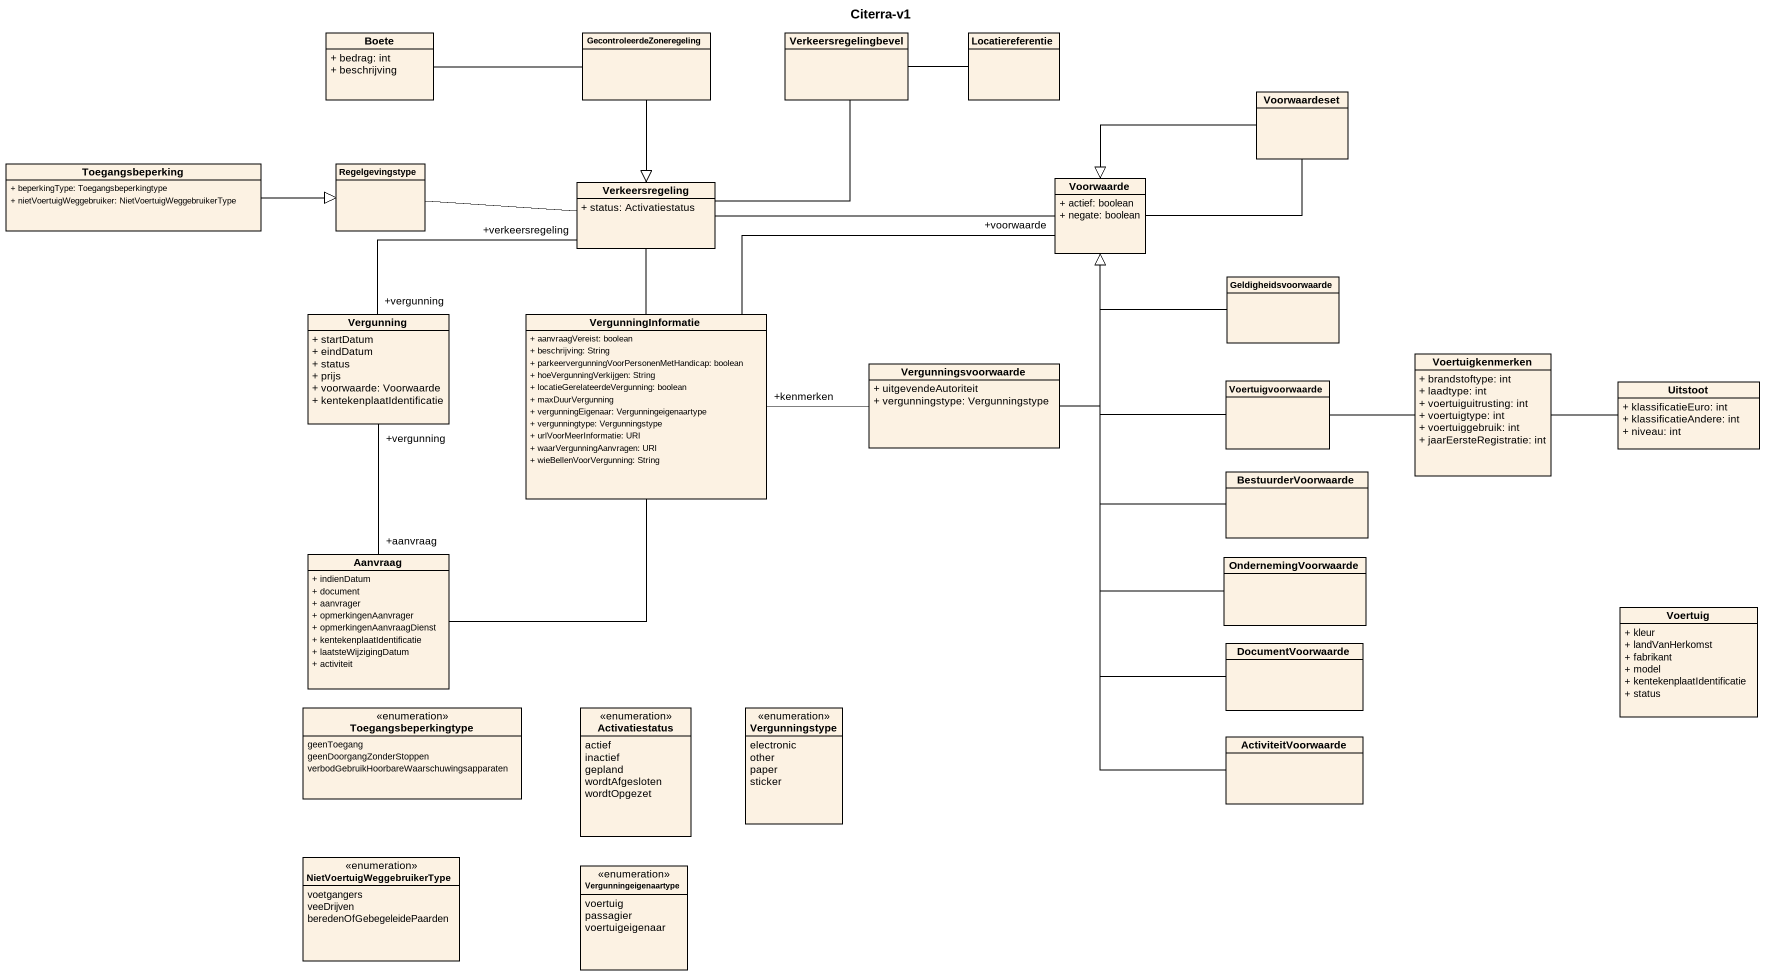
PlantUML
@startuml
title Citerra-v1
hide circle
hide empty members
skinparam classAttributeIconSize 0
class Boete {
  + bedrag: int
  + beschrijving
}
class GecontroleerdeZoneregeling
class Verkeersregelingbevel
class Locatiereferentie
class Voorwaardeset
class Toegangsbeperking {
  + beperkingType: Toegangsbeperkingtype
  + nietVoertuigWeggebruiker: NietVoertuigWeggebruikerType
}
class Regelgevingstype
class Verkeersregeling {
  + status: Activatiestatus
}
class Voorwaarde {
  + actief: boolean
  + negate: boolean
}
class Geldigheidsvoorwaarde
class Vergunning {
  + startDatum
  + eindDatum
  + status
  + prijs
  + voorwaarde: Voorwaarde
  + kentekenplaatIdentificatie
}
class VergunningInformatie {
  + aanvraagVereist: boolean
  + beschrijving: String
  + parkeervergunningVoorPersonenMetHandicap: boolean
  + hoeVergunningVerkijgen: String
  + locatieGerelateerdeVergunning: boolean
  + maxDuurVergunning
  + vergunningEigenaar: Vergunningeigenaartype
  + vergunningtype: Vergunningstype
  + urlVoorMeerInformatie: URI
  + waarVergunningAanvragen: URI
  + wieBellenVoorVergunning: String
}
class Vergunningsvoorwaarde {
  + uitgevendeAutoriteit
  + vergunningstype: Vergunningstype
}
class Voertuigvoorwaarde
class Voertuigkenmerken {
  + brandstoftype: int
  + laadtype: int
  + voertuiguitrusting: int
  + voertuigtype: int
  + voertuiggebruik: int
  + jaarEersteRegistratie: int
}
class Uitstoot {
  + klassificatieEuro: int
  + klassificatieAndere: int
  + niveau: int
}
class BestuurderVoorwaarde
class Aanvraag {
  + indienDatum
  + document
  + aanvrager
  + opmerkingenAanvrager
  + opmerkingenAanvraagDienst
  + kentekenplaatIdentificatie
  + laatsteWijzigingDatum
  + activiteit
}
class OndernemingVoorwaarde
class Voertuig {
  + kleur
  + landVanHerkomst
  + fabrikant
  + model
  + kentekenplaatIdentificatie
  + status
}
class DocumentVoorwaarde
enum Toegangsbeperkingtype {
  geenToegang
  geenDoorgangZonderStoppen
  verbodGebruikHoorbareWaarschuwingsapparaten
}
enum Activatiestatus {
  actief
  inactief
  gepland
  wordtAfgesloten
  wordtOpgezet
}
enum Vergunningstype {
  electronic
  other
  paper
  sticker
}
class ActiviteitVoorwaarde
enum NietVoertuigWeggebruikerType {
  voetgangers
  veeDrijven
  beredenOfGebegeleidePaarden
}
enum Vergunningeigenaartype {
  voertuig
  passagier
  voertuigeigenaar
}
Boete -right- GecontroleerdeZoneregeling
GecontroleerdeZoneregeling --|> Verkeersregeling
Locatiereferentie -left- Verkeersregelingbevel
Voorwaardeset -left-|> Voorwaarde
Voorwaardeset -left- Voorwaarde
Toegangsbeperking -right-|> Regelgevingstype
Regelgevingstype -right- Verkeersregeling
Verkeersregeling -up- Verkeersregelingbevel
Verkeersregeling -right- Voorwaarde
Verkeersregeling "+verkeersregeling" -left- "+vergunning" Vergunning
Geldigheidsvoorwaarde -left-|> Voorwaarde
Vergunning "+vergunning" -- "+aanvraag" Aanvraag
VergunningInformatie -up- Verkeersregeling
VergunningInformatie -right- "+voorwaarde" Voorwaarde
VergunningInformatie -- Aanvraag
Vergunningsvoorwaarde -up-|> Voorwaarde
Vergunningsvoorwaarde -left- "+kenmerken" VergunningInformatie
Voertuigvoorwaarde -up-|> Voorwaarde
Voertuigkenmerken -left- Voertuigvoorwaarde
Uitstoot -left- Voertuigkenmerken
BestuurderVoorwaarde -up-|> Voorwaarde
OndernemingVoorwaarde -up-|> Voorwaarde
DocumentVoorwaarde -up-|> Voorwaarde
ActiviteitVoorwaarde -up-|> Voorwaarde
@enduml
